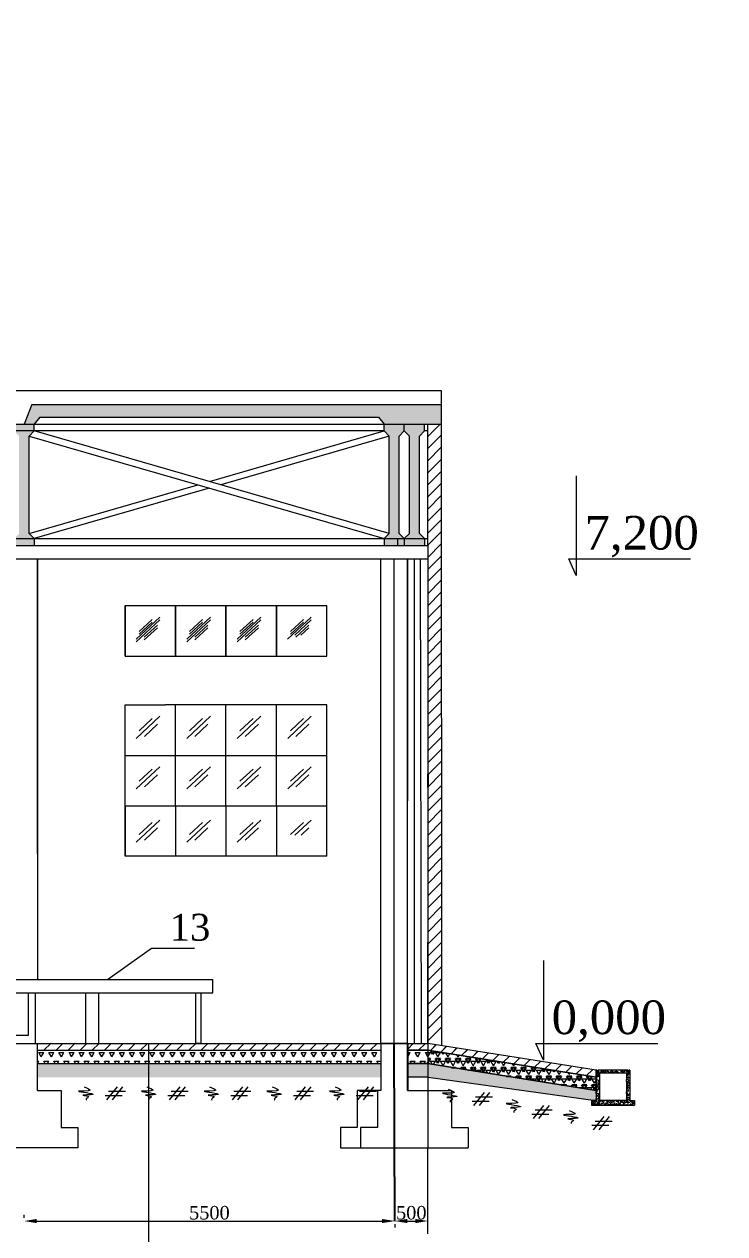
# Model space of a CAD drawing. Header units: inches. Extents: x -4475333 to 345677417, y -211198149 to 2125895.
# Drawn here: x -1906718 to -1896307, y 853212 to 871185 of the extents above; entities that cross this region are included whole.
import ezdxf

# ---------------------------------------------------------------- set-up
doc = ezdxf.new("R2010")
doc.units = ezdxf.units.IN
doc.header["$LTSCALE"] = 150
doc.header["$MEASUREMENT"] = 0
doc.linetypes.add('CENTER2', pattern=[1.125, 0.75, -0.125, 0.125, -0.125])
doc.linetypes.add('HIDDEN2', pattern=[4.7625, 3.175, -1.5875])
for name, color, linetype in [('C.Tiet0.3', 3, 'Continuous'), ('dang', 2, 'Continuous'), ('DIM', 8, 'Continuous'), ('duongtamchamgach', 50, 'Continuous'), ('khung tên', 100, 'Continuous'), ('MATCAT', 132, 'Continuous'), ('NET NHAP', 7, 'Continuous'), ('Net0.2', 4, 'Continuous'), ('netdut', 2, 'HIDDEN2'), ('Netve', 1, 'Continuous'), ('Thiet bi', 7, 'Continuous'), ('tru', 7, 'Continuous'), ('vat lieu mat cat', 4, 'Continuous')]:
    doc.layers.add(name, color=color, linetype=linetype)
for name, color, linetype, lineweight in [('cot', 2, 'Continuous', 50), ('Duong vien', 7, 'Continuous', 50), ('KHUNG BVE', 7, 'Continuous', 0), ('móng cột', 7, 'Continuous', 50), ('NET CHINH', 5, 'Continuous', 50), ('NHA XUONG', 80, 'Continuous', 50), ('PHOI_CANH', 3, 'Continuous', 50)]:
    doc.layers.add(name, color=color, linetype=linetype, lineweight=lineweight)
doc.styles.add('1', font='times.ttf')
doc.styles.get("Standard").update_dxf_attribs({"font": 'times.ttf', "height": 100})
doc.dimstyles.new('75', dxfattribs={"dimtxt": 200, "dimasz": 188, "dimexe": 94, "dimexo": 47, "dimgap": 20, "dimtad": 1, "dimtoh": 1, "dimdec": 0, "dimtxsty": '1', "dimcen": 2.5, "dimclrt": 256, "dimadec": 0, "dimazin": 0, "dimtfac": 1, "dimtdec": 0, "dimtix": 1, "dimtmove": 0, "dimatfit": 2, "dimfxl": 1, "dimlwd": 9, "dimlwe": 9, "dimarcsym": 0})
pattern_1 = [(45, (-3460435.19, 1065293.65), (-89.802561, 89.802561), [])]
pattern_2 = [(50, (-1908344.657, 851944.71), (72.8736, -6.3756), [7.61997, -83.8197]), (355, (-1908344.66, 851944.71), (-14.0971, 76.4224), [6.096, -67.05576]), (100.451, (-1908338.584, 851944.18), (58.7768, 70.04643), [6.476, -71.23575]), (46.1842, (-1908344.66, 851965.03), (108.4312, -16.8169), [11.43, -125.7296]), (96.6356, (-1908335.62, 851963.63), (94.9614, 98.9699), [9.714, -106.8536]), (351.184, (-1908344.66, 851965.03), (94.9615, 98.9697), [9.144, -100.5836]), (21, (-1908334.497, 851959.95), (60.64574, -40.90606), [7.61997, -83.8197]), (326, (-1908334.5, 851959.95), (24.7207, 73.67493), [6.096, -67.05576]), (71.4514, (-1908329.44, 851956.54), (85.3663, 32.76903), [6.476, -71.23575]), (37.5, (-1908344.657, 851944.712), (1.235437, 33.821896), [0, -66.24297, 0, -68.07176, 0, -67.30976]), (7.5, (-1908344.657, 851944.712), (26.72777, 40.07209), [0, -38.81106, 0, -64.71897, 0, -25.65391]), (327.5, (-1908367.313, 851944.712), (54.236046, -2.29149), [0, -25.39991, 0, -79.24772, 0, -105.15563]), (317.5, (-1908377.473, 851944.71), (59.25146, 10.17056), [0, -33.01988, 0, -52.62861, 0, -74.67574])]
pattern_3 = [(45, (-1908344.66, 851944.71), (-101.0275, 101.0275), []), (45, (-1908277.3, 851944.71), (-101.0275, 101.0275), [])]

# ---------------------------------------------------------------- blocks, each defined once
blk = doc.blocks.new('*D245')
at = {"layer": 'Defpoints', "color": 0, "lineweight": 0, "ltscale": 3, "transparency": 16777216}
for p in [(-1901212, 853402), (-1900720, 853402), (-1900720, 853402)]:
    blk.add_point(p, dxfattribs=at)
at = {"layer": 'NET NHAP', "color": 0, "lineweight": 9, "ltscale": 3, "transparency": 16777216}
for p, q in [((-1901024, 853402), (-1900908, 853402)), ((-1900720, 853449), (-1900720, 853496)), ((-1901212, 853355), (-1901212, 853308))]:
    blk.add_line(p, q, dxfattribs=at)
at = {"layer": 'NET NHAP', "color": 0, "lineweight": 0, "ltscale": 3, "transparency": 16777216}
for points in [[(-1901024, 853433), (-1901024, 853371), (-1901212, 853402)], [(-1900908, 853433), (-1900908, 853371), (-1900720, 853402)]]:
    blk.add_solid(points, dxfattribs=at)
at = {"layer": 'NET NHAP', "lineweight": 13, "ltscale": 3, "transparency": 16777216, "insert": (-1900966, 853524), "char_height": 200, "attachment_point": 5, "style": '1'}
blk.add_mtext('500', dxfattribs=at)
blk = doc.blocks.new('*D243')
at = {"layer": 'Defpoints', "color": 0, "lineweight": 0, "ltscale": 3, "transparency": 16777216}
for p in [(-1906720, 853400), (-1901212, 853402), (-1901212, 853400)]:
    blk.add_point(p, dxfattribs=at)
at = {"layer": 'NET NHAP', "color": 0, "lineweight": 9, "ltscale": 3, "transparency": 16777216}
for p, q in [((-1906720, 853447), (-1906720, 853496)), ((-1906532, 853402), (-1901400, 853402)), ((-1901212, 853447), (-1901212, 853496))]:
    blk.add_line(p, q, dxfattribs=at)
at = {"layer": 'NET NHAP', "color": 0, "lineweight": 0, "ltscale": 3, "transparency": 16777216}
for points in [[(-1906532, 853433), (-1906532, 853371), (-1906720, 853402)], [(-1901400, 853433), (-1901400, 853371), (-1901212, 853402)]]:
    blk.add_solid(points, dxfattribs=at)
at = {"layer": 'NET NHAP', "lineweight": 13, "ltscale": 3, "transparency": 16777216, "insert": (-1903966, 853524), "char_height": 200, "attachment_point": 5, "style": '1'}
blk.add_mtext('5500', dxfattribs=at)
blk = doc.blocks.new('utjjrtjtr')
at = {"layer": 'PHOI_CANH', "color": 252, "lineweight": 9}
for p, q in [((4094925, 1559965), (4094925, 1559215)), ((4094925, 1559215), (4094925, 1559965)), ((4094925, 1559965), (4097925, 1559965)), ((4094925, 1559965), (4094925, 1559215)), ((4094925, 1559965), (4097925, 1559965)), ((4094925, 1559965), (4097925, 1559965)), ((4095675, 1559215), (4095675, 1559965)), ((4095675, 1559965), (4095675, 1559215)), ((4096425, 1559215), (4096425, 1559965)), ((4096425, 1559965), (4096425, 1559215)), ((4097175, 1559215), (4097175, 1559965)), ((4097175, 1559965), (4097175, 1559215)), ((4097925, 1559215), (4097925, 1559965)), ((4095092, 1559468), (4095443, 1559795)), ((4095092, 1559468), (4095443, 1559795)), ((4095092, 1559426), (4095443, 1559754)), ((4095092, 1559426), (4095443, 1559754)), ((4095133, 1559580), (4095328, 1559760)), ((4095133, 1559580), (4095328, 1559760)), ((4095842, 1559468), (4096193, 1559795)), ((4095842, 1559468), (4096193, 1559795)), ((4095842, 1559426), (4096193, 1559754)), ((4095842, 1559426), (4096193, 1559754)), ((4095883, 1559580), (4096078, 1559760)), ((4095883, 1559580), (4096078, 1559760)), ((4096592, 1559468), (4096943, 1559795)), ((4096592, 1559468), (4096943, 1559795)), ((4096592, 1559426), (4096943, 1559754)), ((4096592, 1559426), (4096943, 1559754)), ((4096633, 1559580), (4096828, 1559760)), ((4096633, 1559580), (4096828, 1559760)), ((4097342, 1559468), (4097693, 1559795)), ((4097342, 1559468), (4097693, 1559795)), ((4097383, 1559580), (4097578, 1559760)), ((4097383, 1559580), (4097578, 1559760)), ((4097451, 1559527), (4097693, 1559754)), ((4097451, 1559527), (4097693, 1559754)), ((4095133, 1559539), (4095328, 1559719)), ((4095133, 1559539), (4095328, 1559719)), ((4095212, 1559496), (4095407, 1559677)), ((4095212, 1559496), (4095407, 1559677)), ((4095212, 1559455), (4095407, 1559636)), ((4095212, 1559455), (4095407, 1559636)), ((4095883, 1559539), (4096078, 1559719)), ((4095883, 1559539), (4096078, 1559719)), ((4095962, 1559496), (4096157, 1559677)), ((4095962, 1559496), (4096157, 1559677)), ((4095962, 1559455), (4096157, 1559636)), ((4095962, 1559455), (4096157, 1559636)), ((4096633, 1559539), (4096828, 1559719)), ((4096633, 1559539), (4096828, 1559719)), ((4096712, 1559496), (4096907, 1559677)), ((4096712, 1559496), (4096907, 1559677)), ((4096712, 1559455), (4096907, 1559636)), ((4096712, 1559455), (4096907, 1559636)), ((4097383, 1559539), (4097578, 1559719)), ((4097383, 1559539), (4097578, 1559719)), ((4097462, 1559496), (4097657, 1559677)), ((4097462, 1559496), (4097657, 1559677)), ((4097540, 1559527), (4097657, 1559636)), ((4097540, 1559527), (4097657, 1559636)), ((4094925, 1559215), (4097883, 1559215)), ((4094925, 1559215), (4097925, 1559215)), ((4094925, 1559215), (4097883, 1559215)), ((4097883, 1559215), (4097925, 1559215)), ((4097883, 1559215), (4097925, 1559215))]:
    blk.add_line(p, q, dxfattribs=at)

msp = doc.modelspace()

# ---------------------------------------------------------------- hatches: boundary and pattern name
at = {"layer": 'KHUNG BVE', "lineweight": 0}
h = msp.add_hatch(color=5, dxfattribs=at)
h.dxf.hatch_style = 1
h.paths.add_polyline_path([(-1901069.7, 865241.7), (-1901069.7, 865241.6), (-1900769.6, 865241.6), (-1900519.7, 865241.3), (-1900519.7, 865348.7), (-1900519.7, 865537), (-1906604.5, 865537), (-1906718, 865241.3), (-1906568, 865241.3), (-1906486.8, 865348.3), (-1901450.9, 865348.3), (-1901370, 865241.7)])
h = msp.add_hatch(color=2, dxfattribs=at)
h.dxf.hatch_style = 1
h.paths.add_polyline_path([(-1906643, 865066.2), (-1906568, 865141.3), (-1906568, 865241.3), (-1906868, 865241.3), (-1906868, 865141.3), (-1906793, 865066.2), (-1906793, 863616.3), (-1906868, 863541.2), (-1906868, 863441.2), (-1906568, 863441.2), (-1906568, 863541.2), (-1906643, 863616.3)])
h = msp.add_hatch(color=2, dxfattribs=at)
h.dxf.hatch_style = 1
h.paths.add_polyline_path([(-1901144.7, 865066.5), (-1901069.7, 865141.7), (-1901069.7, 865241.7), (-1901369.7, 865241.7), (-1901369.7, 865141.7), (-1901294.7, 865066.5), (-1901294.7, 863616.7), (-1901369.7, 863541.5), (-1901369.7, 863441.5), (-1901069.7, 863441.5), (-1901069.7, 863541.5), (-1901144.7, 863616.7)])
h = msp.add_hatch(color=2, dxfattribs=at)
h.dxf.hatch_style = 1
h.paths.add_polyline_path([(-1900844.7, 865066.4), (-1900769.7, 865141.6), (-1900769.6, 865241.6), (-1901069.7, 865241.6), (-1901069.7, 865141.6), (-1900994.7, 865066.4), (-1900994.7, 863616.6), (-1901069.7, 863541.4), (-1901069.7, 863441.4), (-1900769.6, 863441.4), (-1900769.7, 863541.4), (-1900844.7, 863616.6)])
at = {"layer": 'Net0.2', "lineweight": 9}
h = msp.add_hatch(dxfattribs=at)
h.set_pattern_fill('AR-CONC', color=256, scale=0.399999, style=0)
h.set_pattern_definition(pattern_2)
h.paths.add_polyline_path([(-1897649.7, 855191.5), (-1897719.7, 855191.5), (-1897719.7, 855641.5), (-1897735, 855641.5), (-1897735, 855586.9), (-1897769.7, 855586.9), (-1897769.7, 855191.5), (-1898169.7, 855191.5), (-1898169.7, 855586.9), (-1898204.4, 855586.9), (-1898204.4, 855641.5), (-1898219.7, 855641.5), (-1898219.7, 855191.5), (-1898289.7, 855191.5), (-1898289.7, 855121.5), (-1897649.7, 855121.5)])
h = msp.add_hatch(dxfattribs=at)
h.set_pattern_fill('ANSI32', color=256, scale=14.999947, style=0)
h.set_pattern_definition(pattern_3)
h.paths.add_polyline_path([(-1897649.7, 855191.5), (-1897719.7, 855191.5), (-1897719.7, 855641.5), (-1897735, 855641.5), (-1897735, 855586.9), (-1897769.7, 855586.9), (-1897769.7, 855191.5), (-1898169.7, 855191.5), (-1898169.7, 855586.9), (-1898204.4, 855586.9), (-1898204.4, 855641.5), (-1898219.7, 855641.5), (-1898219.7, 855191.5), (-1898289.7, 855191.5), (-1898289.7, 855121.5), (-1897649.7, 855121.5)])
h = msp.add_hatch(dxfattribs=at)
h.set_pattern_fill('AR-CONC', color=256, scale=0.399999, style=0)
h.set_pattern_definition(pattern_2)
h.paths.add_polyline_path([(-1897750, 855641.5), (-1898189.4, 855641.5), (-1898189.4, 855602.6), (-1897750, 855602.6)])
h = msp.add_hatch(dxfattribs=at)
h.set_pattern_fill('ANSI32', color=256, scale=14.999947, style=0)
h.set_pattern_definition(pattern_3)
h.paths.add_polyline_path([(-1897750, 855641.5), (-1898189.4, 855641.5), (-1898189.4, 855602.6), (-1897750, 855602.6)])
at = {"layer": 'netdut', "linetype": 'ByBlock', "lineweight": 9, "ltscale": 10}
h = msp.add_hatch(dxfattribs=at)
h.set_pattern_fill('TRIANG', color=0, scale=400, style=0)
h.set_pattern_definition([(60, (-2587764.19, 802579.33), (-75, 129.90381), [75, -75]), (120, (-2587764.19, 802579.33), (-150, 8e-08), [75, -75]), (0, (-2587801.69, 802644.28), (75, 129.90381), [75, -75])])
h.paths.add_polyline_path([(-1906519.8, 855941.7), (-1906519.8, 855741.7), (-1901414.3, 855741.7), (-1901414.3, 855941.7)])
h = msp.add_hatch(dxfattribs=at)
h.set_pattern_fill('TRIANG', color=0, scale=400, style=0)
h.set_pattern_definition([(60, (-2653269.53, 802579.29), (-75, 129.90381), [75, -75]), (120, (-2653269.53, 802579.29), (-150, 8e-08), [75, -75]), (0, (-2653307.03, 802644.24), (75, 129.90381), [75, -75])])
h.paths.add_polyline_path([(-1901019.7, 855741.5), (-1901018, 855941.7), (-1900719.7, 855941.5), (-1898219.7, 855541), (-1898219.7, 855341.5), (-1900719.7, 855741.5)])
at = {"layer": 'netdut', "linetype": 'Continuous', "lineweight": -2, "ltscale": 10}
h = msp.add_hatch(dxfattribs=at)
h.set_pattern_fill('TRIANG', color=0, scale=400, style=0)
h.set_pattern_definition([(60, (-5909769.52, -632687.89), (-75, 129.9038105), [75, -75]), (120, (-5909769.52, -632687.89), (-150, 8e-08), [75, -75]), (0, (-5909807.02, -632622.93), (75, 129.9038104), [75, -75])])
h.paths.add_polyline_path([(-1900717.9, 855941.4), (-1900719.6, 855741.7), (-1900719.6, 855741.7), (-1898219.8, 855341.7), (-1898219.8, 855541.2)])
at = {"layer": 'netdut', "linetype": 'ByBlock', "lineweight": 9, "ltscale": 10}
h = msp.add_hatch(dxfattribs=at)
h.set_pattern_fill('DOTS', color=4, scale=400, style=0)
h.set_pattern_definition([(0, (-5909769.525, -640006.882), (12.5, 25), [0, -25])])
h.paths.add_polyline_path([(-1901419.7, 855535.4), (-1901419.7, 855541.8), (-1901419.7, 855742.3), (-1906519.8, 855742.2), (-1906519.8, 855536.3)])
h = msp.add_hatch(dxfattribs=at)
h.set_pattern_fill('DOTS', color=4, scale=400, style=0)
h.set_pattern_definition([(0, (-2653269.526, 802579.29), (12.5, 25), [0, -25])])
edge = h.paths.add_edge_path()
edge.add_line((-1900719.7, 855741.5), (-1898219.7, 855341.5))
edge.add_line((-1898219.7, 855341.5), (-1898219.7, 855191.5))
edge.add_line((-1900717.1, 855541.5), (-1898227.9, 855191.6))
edge.add_line((-1900718.3, 855541.7), (-1901019.7, 855541.7))
edge.add_line((-1901019.7, 855541.7), (-1901019.7, 855741.5))
edge.add_line((-1901019.7, 855741.5), (-1900719.7, 855741.5))
h = msp.add_hatch(dxfattribs=at)
h.set_pattern_fill('DOTS', color=4, scale=400, style=0)
h.set_pattern_definition([(0, (-2653269.604, 802579.456), (12.5, 25), [0, -25])])
edge = h.paths.add_edge_path()
edge.add_line((-1900717.2, 855541.7), (-1898227.9, 855191.8))
edge.add_line((-1900718.3, 855541.9), (-1900719.6, 855541.7))
edge.add_line((-1900719.6, 855541.7), (-1900719.6, 855641.6))
edge.add_line((-1900719.6, 855641.6), (-1900719.8, 855741.7))
edge.add_line((-1900719.8, 855741.7), (-1898219.8, 855341.7))
edge.add_line((-1898219.8, 855341.7), (-1898219.8, 855191.7))
at = {"layer": 'tru', "linetype": 'ByBlock', "lineweight": 9, "ltscale": 10}
h = msp.add_hatch(dxfattribs=at)
h.set_pattern_fill('ANSI31', color=5, scale=40, style=0)
h.set_pattern_definition(pattern_1)
h.paths.add_polyline_path([(-1900519.7, 865300), (-1900519.7, 865241.5), (-1900719.7, 865241.5), (-1900719.7, 856067.9), (-1900519.7, 856099.9), (-1900519.7, 865300)])
h = msp.add_hatch(dxfattribs=at)
h.set_pattern_fill('ANSI31', color=5, scale=40, style=0)
h.set_pattern_definition([(45, (-3460435.27, 1065293.94), (-89.802561, 89.802561), [])])
h.paths.add_polyline_path([(-1901419.7, 855941.7), (-1901419.7, 855942), (-1901419.7, 856041.7), (-1901697.7, 856041.7), (-1901697.7, 856041.8), (-1906116.8, 856041.8), (-1906116.8, 856041.7), (-1906519.8, 856041.7), (-1906519.8, 855941.7)])
h = msp.add_hatch(dxfattribs=at)
h.set_pattern_fill('ANSI31', color=5, scale=40, style=0)
h.set_pattern_definition(pattern_1)
h.paths.add_polyline_path([(-1898219.7, 855541.5), (-1898219.7, 855641.5), (-1900720.5, 856041.7), (-1900919.7, 856041.7), (-1900919.7, 856041.5), (-1901019.7, 856041.5), (-1901019.7, 855941.7), (-1900719.7, 855941.5)])
h = msp.add_hatch(dxfattribs=at)
h.set_pattern_fill('ANSI31', color=5, scale=40, style=0)
h.set_pattern_definition([(45, (-3460435.27, 1065294.35), (-89.802561, 89.802561), [])])
h.paths.add_polyline_path([(-1898219.8, 855542.2), (-1898219.8, 855642.2), (-1900720.6, 856042.4), (-1900819.8, 856042.2), (-1900619.8, 856041.5), (-1900719.6, 856041.7), (-1900719.6, 855941.8), (-1900719.8, 855942.2)])

# ---------------------------------------------------------------- linework, layer by layer
at = {"linetype": 'ByBlock', "ltscale": 10}
msp.add_line((-1900719.7, 860041.8), (-1900719.7, 859841.4), dxfattribs=at)
at = {"linetype": 'ByBlock', "lineweight": 18}
for p, q in [((-1900719.1, 855941.5), (-1900919.7, 855941.5)), ((-1900919.7, 855741.5), (-1900719.7, 855741.5)), ((-1900719.7, 855741.5), (-1900919.7, 855741.5))]:
    msp.add_line(p, q, dxfattribs=at)
at = {"layer": 'C.Tiet0.3', "lineweight": 18}
for p, q in [((-1898204.4, 855641.5), (-1898219.7, 855641.5)), ((-1898219.7, 855641.5), (-1898219.7, 855191.5)), ((-1898204.4, 855641.5), (-1898204.4, 855586.9)), ((-1898169.7, 855586.9), (-1898204.4, 855586.9)), ((-1898189.4, 855641.5), (-1898189.4, 855602.6)), ((-1897750, 855641.5), (-1898189.4, 855641.5)), ((-1898189.4, 855602.6), (-1897750, 855602.6)), ((-1898169.7, 855586.9), (-1898169.7, 855191.5)), ((-1897735, 855586.9), (-1897769.7, 855586.9)), ((-1897769.7, 855586.9), (-1897769.7, 855191.5)), ((-1897750, 855641.5), (-1897750, 855602.6)), ((-1897735, 855641.5), (-1897735, 855586.9)), ((-1897719.7, 855641.5), (-1897735, 855641.5)), ((-1897719.7, 855641.5), (-1897719.7, 855191.5)), ((-1898289.7, 855191.5), (-1898289.7, 855121.5)), ((-1898219.7, 855191.5), (-1898289.7, 855191.5)), ((-1898219.7, 855191.5), (-1898289.7, 855191.5)), ((-1897769.7, 855191.5), (-1898169.7, 855191.5)), ((-1897719.7, 855191.5), (-1897649.7, 855191.5)), ((-1897649.7, 855191.5), (-1897649.7, 855121.5)), ((-1897719.7, 855121.5), (-1898289.7, 855121.5)), ((-1898289.7, 855121.5), (-1897649.7, 855121.5))]:
    msp.add_line(p, q, dxfattribs=at)
at = {"layer": 'cot', "lineweight": 18}
for p, q in [((-1906643, 865066.2), (-1901369.7, 863541.5)), ((-1901294.7, 863616.7), (-1906568, 865141.3)), ((-1903963.4, 864389.8), (-1901369, 865141.3)), ((-1901295.1, 865066.4), (-1903794.3, 864340.8)), ((-1906643, 863616.3), (-1904135.9, 864341.1)), ((-1903969.1, 864292.8), (-1906568, 863541.3)), ((-1900719.7, 855741.5), (-1901019.7, 855741.5))]:
    msp.add_line(p, q, dxfattribs=at)
at = {"layer": 'dang', "lineweight": 18}
for p, q in [((-1906868, 865241.3), (-1906568, 865241.3)), ((-1906568, 865141.3), (-1906568, 865241.3)), ((-1901369.7, 865141.7), (-1901369.7, 865241.7)), ((-1901369.7, 865241.7), (-1901069.7, 865241.7)), ((-1901069.7, 865141.7), (-1901069.7, 865241.7)), ((-1901069.7, 865141.6), (-1901069.7, 865241.6)), ((-1901069.7, 865241.6), (-1900769.6, 865241.6)), ((-1900769.7, 865141.6), (-1900769.6, 865241.6)), ((-1906643, 865066.2), (-1906568, 865141.3)), ((-1906643, 863616.3), (-1906643, 865066.2)), ((-1906643, 863616.3), (-1906643, 865066.2)), ((-1901294.7, 865066.5), (-1901369.7, 865141.7)), ((-1901294.7, 863616.7), (-1901294.7, 865066.5)), ((-1901294.7, 863616.7), (-1901294.7, 865066.5)), ((-1901144.7, 865066.5), (-1901069.7, 865141.7)), ((-1901144.7, 863616.7), (-1901144.7, 865066.5)), ((-1901144.7, 863616.7), (-1901144.7, 865066.5)), ((-1900994.7, 865066.4), (-1901069.7, 865141.6)), ((-1900994.7, 863616.6), (-1900994.7, 865066.4)), ((-1900994.7, 863616.6), (-1900994.7, 865066.4)), ((-1900844.7, 865066.4), (-1900769.7, 865141.6)), ((-1900844.7, 863616.6), (-1900844.7, 865066.4)), ((-1900844.7, 863616.6), (-1900844.7, 865066.4)), ((-1906868, 863441.2), (-1906568, 863441.2)), ((-1906643, 863616.3), (-1906568, 863541.2)), ((-1906568, 863541.2), (-1906568, 863441.2)), ((-1901294.7, 863616.7), (-1901369.7, 863541.5)), ((-1901369.7, 863541.5), (-1901369.7, 863441.5)), ((-1901369.7, 863441.5), (-1901069.7, 863441.5)), ((-1901144.7, 863616.7), (-1901069.7, 863541.5)), ((-1900994.7, 863616.6), (-1901069.7, 863541.4)), ((-1901069.7, 863541.5), (-1901069.7, 863441.5)), ((-1901069.7, 863541.4), (-1901069.7, 863441.4)), ((-1901069.7, 863441.4), (-1900769.6, 863441.4)), ((-1900844.7, 863616.6), (-1900769.7, 863541.4)), ((-1900769.7, 863541.4), (-1900769.6, 863441.4))]:
    msp.add_line(p, q, dxfattribs=at)
at = {"layer": 'Defpoints', "lineweight": 18}
for p, q in [((-1900519.7, 865348.7), (-1900519.7, 865241.5)), ((-1901169.7, 863541.5), (-1901169.7, 863441.5)), ((-1900719.7, 856041.5), (-1900719.7, 857541.5)), ((-1901019.7, 856041.5), (-1900919.7, 856041.5))]:
    msp.add_line(p, q, dxfattribs=at)
at = {"layer": 'DIM', "color": 3, "lineweight": 18, "ltscale": 3}
for p, q in [((-1900719.6, 856041.7), (-1900719.8, 854491.8)), ((-1900719.5, 856041.5), (-1900719.7, 854491.6))]:
    msp.add_line(p, q, dxfattribs=at)
at = {"layer": 'Duong vien', "color": 7, "linetype": 'Continuous', "lineweight": 18, "ltscale": 10}
for p, q in [((-1905480.7, 856991.7), (-1904827.8, 857455.6)), ((-1904827.8, 857455.6), (-1904187.6, 857455.6))]:
    msp.add_line(p, q, dxfattribs=at)
at = {"layer": 'duongtamchamgach', "linetype": 'CENTER2', "lineweight": 15, "ltscale": 200}
for p, q in [((-1901219.8, 856041.7), (-1901219.7, 863241.5)), ((-1900812.3, 856041.9), (-1900827.4, 863241.6))]:
    msp.add_line(p, q, dxfattribs=at)
at = {"layer": 'duongtamchamgach', "linetype": 'Continuous', "lineweight": -2, "ltscale": 10}
msp.add_line((-1901212.2, 853402.1), (-1901219.8, 856041.7), dxfattribs=at)
at = {"layer": 'KHUNG BVE', "color": 3, "lineweight": 18, "ltscale": 3}
for p, q in [((-1920027.2, 865741.6), (-1900819.7, 865741.7)), ((-1920027.2, 865241.4), (-1900519.7, 865241.3)), ((-1901369, 865141.3), (-1920027.2, 865141.5)), ((-1904865.2, 850453.9), (-1904865.2, 856041.5))]:
    msp.add_line(p, q, dxfattribs=at)
at = {"layer": 'KHUNG BVE', "color": 3, "linetype": 'Continuous', "lineweight": 18, "ltscale": 10}
for p, q in [((-1900819.7, 865741.7), (-1900519.7, 865741.7)), ((-1900519.7, 865741.7), (-1900519.4, 856009.5)), ((-1901227.3, 865241.3), (-1901178, 865241.3)), ((-1900719.7, 865141.5), (-1900719.7, 865241.5)), ((-1900719.7, 863441.5), (-1900719.7, 865141.5)), ((-1900519.7, 865141.5), (-1900519.7, 863441.5)), ((-1901368, 863441.5), (-1900719.7, 863441.5)), ((-1901227.3, 863541.3), (-1901177.3, 863541.3)), ((-1901072.6, 863541.5), (-1900719.7, 863541.5)), ((-1900719.7, 863441.5), (-1900719.7, 856041.5)), ((-1900519.7, 863441.5), (-1900519.7, 863441.5)), ((-1906719.7, 856041.5), (-1906519.7, 856041.4)), ((-1906519.8, 855941.7), (-1901419.7, 855941.7)), ((-1901019.7, 855941.7), (-1901018, 855941.7))]:
    msp.add_line(p, q, dxfattribs=at)
at = {"layer": 'KHUNG BVE', "linetype": 'Continuous', "lineweight": 18, "ltscale": 10}
for p, q in [((-1898513.8, 864472.6), (-1898513.8, 862994)), ((-1898513.8, 864472.6), (-1898513.8, 862994)), ((-1920027.2, 863541.5), (-1901072.6, 863541.5)), ((-1920027.2, 863441.5), (-1901368, 863441.5)), ((-1906518.1, 863441.5), (-1906518.1, 863441.6)), ((-1906518.1, 863441.6), (-1906518.1, 863441.5)), ((-1900719.7, 863441.5), (-1900719.7, 863541.5)), ((-1920027.2, 863241.6), (-1900719.7, 863241.7)), ((-1906518.1, 863241.7), (-1906519.5, 856991.7)), ((-1906518.6, 858863.6), (-1906518.1, 863241.7)), ((-1901419.7, 856041.7), (-1901419.7, 863241.5)), ((-1901019.8, 856041.8), (-1901019.8, 863241.8)), ((-1901019.8, 856041.5), (-1901019.7, 863241.5)), ((-1900920.1, 856041.8), (-1900920.1, 863241.8)), ((-1898513.8, 862994), (-1898626.8, 863241.5)), ((-1898513.8, 862994), (-1898626.8, 863241.5)), ((-1898626.8, 863241.5), (-1896815.4, 863241.5)), ((-1899001.7, 857272.7), (-1899001.7, 855794.1)), ((-1972719.7, 856041.5), (-1901412.1, 856041.5)), ((-1906519.7, 856041.5), (-1906519.7, 856041.4)), ((-1901019.7, 856041.7), (-1901419.7, 856041.7)), ((-1901419.7, 856041.7), (-1900719.5, 856041.7)), ((-1901419.7, 856041.5), (-1901419.7, 855541.5)), ((-1901019.7, 856041.5), (-1901019.7, 855541.5)), ((-1901018, 855941.7), (-1900719.7, 855941.5)), ((-1898219.8, 855641.7), (-1900719.8, 856041.7)), ((-1900719.8, 855941.7), (-1898219.8, 855541.2)), ((-1898219.7, 855641.5), (-1900719.7, 856041.5)), ((-1900719.7, 855941.5), (-1898219.7, 855541)), ((-1899001.7, 855794.1), (-1899114.6, 856041.7)), ((-1899114.6, 856041.7), (-1897303.2, 856041.7)), ((-1901419.7, 855541.8), (-1901419.7, 855341.8)), ((-1901419.7, 855541.7), (-1901419.7, 855341.7)), ((-1901419.7, 855541.7), (-1901419.7, 855341.7)), ((-1901419.7, 855541.5), (-1901419.7, 855341.5)), ((-1901019.8, 855541.7), (-1901019.8, 855341.7)), ((-1900718.3, 855541.7), (-1901019.7, 855541.7)), ((-1901019.7, 855541.5), (-1901019.7, 855341.5)), ((-1900719.6, 855541.7), (-1900719.6, 855341.7)), ((-1900717.2, 855541.7), (-1898227.9, 855191.8)), ((-1900717.1, 855541.5), (-1898227.9, 855191.6)), ((-1906519.7, 855341.4), (-1906169.7, 855341.4)), ((-1906169.7, 855341.4), (-1906169.7, 854791.4)), ((-1901419.7, 855342), (-1901769.7, 855342)), ((-1901769.7, 855342), (-1901769.7, 854792)), ((-1901419.7, 855341.8), (-1901769.7, 855341.8)), ((-1901769.7, 855341.8), (-1901769.7, 854791.8)), ((-1901419.7, 855341.8), (-1901769.7, 855341.8)), ((-1901769.7, 855341.8), (-1901769.7, 854791.8)), ((-1901419.7, 855341.7), (-1901769.7, 855341.7)), ((-1901769.7, 855341.7), (-1901769.7, 854791.7)), ((-1901469.5, 855342), (-1901469.5, 854792)), ((-1901469.5, 855341.8), (-1901469.5, 854791.8)), ((-1901019.8, 855341.8), (-1900669.8, 855341.8)), ((-1901019.8, 855341.7), (-1900669.8, 855341.7)), ((-1901019.7, 855341.7), (-1900669.7, 855341.7)), ((-1901019.7, 855341.5), (-1900669.7, 855341.5)), ((-1900719.6, 855341.7), (-1900369.6, 855341.7)), ((-1900369.6, 855341.8), (-1900369.6, 854791.8)), ((-1900369.6, 855341.7), (-1900369.6, 854791.7)), ((-1906169.7, 854791.4), (-1905919.7, 854791.4)), ((-1905919.7, 854791.4), (-1905919.7, 854491.4)), ((-1901769.7, 854792), (-1902019.7, 854792)), ((-1902019.7, 854792), (-1902019.7, 854492)), ((-1901769.7, 854791.8), (-1902019.7, 854791.8)), ((-1902019.7, 854791.8), (-1902019.7, 854491.8)), ((-1901769.7, 854791.8), (-1902019.7, 854791.8)), ((-1902019.7, 854791.8), (-1902019.7, 854491.8)), ((-1901769.7, 854791.7), (-1902019.7, 854791.7)), ((-1902019.7, 854791.7), (-1902019.7, 854491.7)), ((-1901469.5, 854792), (-1901719.5, 854792)), ((-1901719.5, 854792), (-1901719.5, 854492)), ((-1901469.5, 854791.8), (-1901719.5, 854791.8)), ((-1901719.5, 854791.8), (-1901719.5, 854491.8)), ((-1900369.6, 854791.8), (-1900119.6, 854791.8)), ((-1900369.6, 854791.7), (-1900119.6, 854791.7)), ((-1900119.6, 854791.8), (-1900119.6, 854491.8)), ((-1900119.6, 854791.7), (-1900119.6, 854491.7)), ((-1905919.7, 854491.4), (-1907519.7, 854491.4)), ((-1902019.7, 854492), (-1900419.8, 854491.7)), ((-1902019.7, 854491.8), (-1900419.7, 854491.5)), ((-1901719.5, 854492), (-1900119.6, 854491.7))]:
    msp.add_line(p, q, dxfattribs=at)
at = {"layer": 'KHUNG BVE', "color": 7, "linetype": 'Continuous', "lineweight": 18, "ltscale": 10}
for p, q in [((-1906551, 856041.5), (-1906551, 856791.5)), ((-1905610, 856041.5), (-1905610, 856791.7))]:
    msp.add_line(p, q, dxfattribs=at)
at = {"layer": 'KHUNG BVE', "lineweight": 0}
msp.add_line((-1905808.7, 856791.7), (-1905808.7, 856041.5), dxfattribs=at)
at = {"layer": 'KHUNG BVE', "color": 0, "linetype": 'Continuous', "lineweight": 18, "ltscale": 10}
for p, q in [((-1906519.7, 855341.4), (-1906519.7, 856041.4)), ((-1901019.8, 855341.8), (-1901019.8, 856041.8)), ((-1901019.7, 855341.7), (-1901019.7, 856041.7))]:
    msp.add_line(p, q, dxfattribs=at)
at = {"layer": 'KHUNG BVE', "color": 2, "linetype": 'Continuous', "lineweight": 18, "ltscale": 10}
msp.add_line((-1906519.8, 855742.2), (-1901419.7, 855742.3), dxfattribs=at)
at = {"layer": 'KHUNG BVE', "lineweight": 0}
msp.add_circle((-1916098.2, 889715.1), 188435.9, dxfattribs=at)
at = {"layer": 'MATCAT', "color": 3, "lineweight": 13, "ltscale": 3}
for p, q in [((-1901219.7, 856041.5), (-1901219.7, 856041.4)), ((-1900719.8, 853402.1), (-1900719.8, 854491.8)), ((-1900719.7, 853402), (-1900719.7, 854491.6))]:
    msp.add_line(p, q, dxfattribs=at)
at = {"layer": 'móng cột', "lineweight": 18}
for p, q in [((-1901419.7, 856041.7), (-1901419.7, 855541.7)), ((-1898219.8, 855541.7), (-1900719.8, 855941.7)), ((-1898219.7, 855541.5), (-1900719.7, 855941.5)), ((-1898219.8, 855341.7), (-1900719.8, 855741.7)), ((-1898219.7, 855341.5), (-1900719.7, 855741.5)), ((-1898219.7, 855641.5), (-1898219.7, 855341.5))]:
    msp.add_line(p, q, dxfattribs=at)
at = {"layer": 'NET CHINH', "color": 0, "lineweight": 18, "ltscale": 3}
for p, q in [((-1901019.7, 856041.5), (-1901419.7, 856041.5)), ((-1901212.1, 856041.7), (-1901412.1, 856041.5)), ((-1901019.7, 855741.5), (-1901018, 855941.7))]:
    msp.add_line(p, q, dxfattribs=at)
at = {"layer": 'Net0.2', "lineweight": 18}
for p, q in [((-1897735, 855641.5), (-1897719.7, 855641.5)), ((-1905338.8, 855394.7), (-1905493.8, 855201.4)), ((-1905257.9, 855394.7), (-1905412.9, 855201.4)), ((-1904406.3, 855394.7), (-1904561.4, 855201.4)), ((-1904325.4, 855394.7), (-1904480.5, 855201.4)), ((-1903473.9, 855394.7), (-1903628.9, 855201.4)), ((-1903393, 855394.7), (-1903548, 855201.4)), ((-1902541.5, 855394.7), (-1902696.5, 855201.4)), ((-1902460.6, 855394.7), (-1902615.6, 855201.4)), ((-1901609.1, 855394.7), (-1901764.1, 855201.4)), ((-1901528.2, 855394.7), (-1901683.2, 855201.4)), ((-1905514.4, 855266.1), (-1905262.5, 855266.1)), ((-1905466, 855330.1), (-1905214.1, 855330.1)), ((-1904582, 855266.1), (-1904330.1, 855266.1)), ((-1904533.6, 855330.1), (-1904281.7, 855330.1)), ((-1903649.6, 855266.1), (-1903397.7, 855266.1)), ((-1903601.2, 855330.1), (-1903349.2, 855330.1)), ((-1902717.2, 855266.1), (-1902465.3, 855266.1)), ((-1902668.7, 855330.1), (-1902416.8, 855330.1)), ((-1901784.8, 855266.1), (-1901532.9, 855266.1)), ((-1901736.3, 855330.1), (-1901484.4, 855330.1)), ((-1900059.7, 855182.6), (-1899807.8, 855182.6)), ((-1899884, 855311.2), (-1900039, 855117.9)), ((-1900011.2, 855246.6), (-1899759.3, 855246.6)), ((-1899803.1, 855311.2), (-1899958.1, 855117.9)), ((-1899175.2, 854991.1), (-1898923.3, 854991.1)), ((-1898999.5, 855119.7), (-1899154.5, 854926.4)), ((-1899126.7, 855055.1), (-1898874.8, 855055.1)), ((-1898918.6, 855119.7), (-1899073.6, 854926.4)), ((-1898282.7, 854824.1), (-1898030.8, 854824.1)), ((-1898107, 854952.7), (-1898262, 854759.4)), ((-1898234.2, 854888.1), (-1897982.3, 854888.1)), ((-1898026.1, 854952.7), (-1898181.1, 854759.4))]:
    msp.add_line(p, q, dxfattribs=at)
for points in [[(-1905828.3, 855394.7), (-1905735.6, 855344.5), (-1905909.2, 855332.1), (-1905698.4, 855282.6), (-1905847.2, 855270.2), (-1905760.4, 855245.4), (-1905797.6, 855208.3), (-1905791.4, 855202.1)], [(-1904895.9, 855394.7), (-1904803.2, 855344.5), (-1904976.8, 855332.1), (-1904766, 855282.6), (-1904914.8, 855270.2), (-1904828, 855245.4), (-1904865.2, 855208.3), (-1904859, 855202.1)], [(-1903963.5, 855394.7), (-1903870.8, 855344.5), (-1904044.3, 855332.1), (-1903833.6, 855282.6), (-1903982.4, 855270.2), (-1903895.6, 855245.4), (-1903932.8, 855208.3), (-1903926.6, 855202.1)], [(-1903031.1, 855394.7), (-1902938.4, 855344.5), (-1903111.9, 855332.1), (-1902901.2, 855282.6), (-1903049.9, 855270.2), (-1902963.2, 855245.4), (-1903000.4, 855208.3), (-1902994.2, 855202.1)], [(-1902098.7, 855394.7), (-1902006, 855344.5), (-1902179.5, 855332.1), (-1901968.8, 855282.6), (-1902117.5, 855270.2), (-1902030.8, 855245.4), (-1902067.9, 855208.3), (-1902061.7, 855202.1)], [(-1900419.4, 855362.3), (-1900326.7, 855312.1), (-1900500.2, 855299.7), (-1900289.5, 855250.2), (-1900438.3, 855237.8), (-1900351.5, 855213), (-1900388.7, 855175.9), (-1900382.5, 855169.7)], [(-1899473.8, 855210), (-1899381.1, 855159.8), (-1899554.6, 855147.4), (-1899343.9, 855097.9), (-1899492.7, 855085.5), (-1899405.9, 855060.7), (-1899443.1, 855023.6), (-1899436.9, 855017.4)], [(-1898622, 855043.3), (-1898529.3, 854993.2), (-1898702.9, 854980.8), (-1898492.1, 854931.2), (-1898640.9, 854918.8), (-1898554.1, 854894.1), (-1898591.3, 854856.9), (-1898585.1, 854850.7)]]:
    msp.add_spline(points, degree=3, dxfattribs=at)
at = {"layer": 'netdut', "color": 0, "linetype": 'ByBlock', "lineweight": 18, "ltscale": 10}
for p, q in [((-1906519.8, 855941.7), (-1901419.7, 855941.7)), ((-1901419.7, 855941.7), (-1901419.7, 855742.3)), ((-1900719.7, 855741.5), (-1901019.7, 855741.5)), ((-1898219.8, 855341.7), (-1900719.8, 855741.7)), ((-1898219.7, 855341.5), (-1900719.7, 855741.5)), ((-1898219.7, 855541), (-1898219.7, 855341.5))]:
    msp.add_line(p, q, dxfattribs=at)
at = {"layer": 'netdut', "color": 4, "linetype": 'ByBlock', "lineweight": 18, "ltscale": 10}
for p, q in [((-1906519.8, 855742.2), (-1901419.7, 855742.3)), ((-1901419.7, 855742.3), (-1901419.7, 855541.7)), ((-1901019.7, 855541.7), (-1901019.7, 855741.5)), ((-1901019.7, 855741.5), (-1900719.7, 855741.5)), ((-1900719.8, 855741.7), (-1898219.8, 855341.7)), ((-1900719.7, 855741.5), (-1898219.7, 855341.5)), ((-1898219.7, 855341.5), (-1898219.7, 855191.5))]:
    msp.add_line(p, q, dxfattribs=at)
at = {"layer": 'Netve', "color": 7, "linetype": 'Continuous', "lineweight": 18, "ltscale": 10}
for p, q in [((-1906971.1, 856991.7), (-1903912.8, 856991.7)), ((-1903912.8, 856791.7), (-1903912.8, 856991.7)), ((-1907311.4, 856791.7), (-1903912.8, 856791.7)), ((-1906653.4, 856162.7), (-1906653.4, 856791.7)), ((-1907595.8, 856162.7), (-1906653.4, 856162.7))]:
    msp.add_line(p, q, dxfattribs=at)
msp.add_lwpolyline([(-1904165.1, 856791.7), (-1904092.1, 856791.7), (-1904092.1, 856041.7), (-1904165.1, 856041.7)], close=True, dxfattribs=at)
at = {"layer": 'NHA XUONG', "lineweight": 18}
for p, q in [((-1900519.7, 865348.7), (-1900519.7, 865346.2)), ((-1900519.7, 865348.7), (-1900519.7, 863871.5)), ((-1900519.7, 865348.7), (-1900519.7, 865241.5)), ((-1900519.7, 865241.5), (-1900519.7, 865241.5)), ((-1900519.7, 865241.5), (-1900519.7, 865141.5)), ((-1900719.7, 865141.5), (-1900769.7, 865141.5)), ((-1900519.7, 865141.5), (-1900519.7, 865141.5)), ((-1900519.7, 865141.5), (-1900519.7, 863541.5)), ((-1900519.7, 863871.5), (-1900519.7, 863771.5)), ((-1900519.7, 863771.5), (-1900519.7, 863571.5)), ((-1900519.7, 863541.5), (-1900519.7, 863441.5)), ((-1900719.7, 863241.5), (-1900719.5, 856041.5)), ((-1901019.7, 855941.5), (-1900719.7, 855941.5)), ((-1900719.5, 855941.5), (-1901019.7, 855941.5)), ((-1900719.5, 855941.5), (-1900719.7, 855941.5))]:
    msp.add_line(p, q, dxfattribs=at)
at = {"layer": 'PHOI_CANH', "color": 252, "lineweight": 18}
for p, q in [((-1905219.7, 859571.3), (-1905219.7, 861071.3)), ((-1905219.7, 861071.3), (-1904619.7, 861071.3)), ((-1902219.7, 861071.3), (-1904619.7, 861071.3)), ((-1904469.7, 860821.3), (-1904469.7, 861071.3)), ((-1903719.7, 860821.3), (-1903719.7, 861071.3)), ((-1902969.7, 859571.3), (-1902969.7, 861071.3)), ((-1902219.7, 858821.3), (-1902219.7, 861071.3)), ((-1905052.5, 860574), (-1904701.6, 860901.2)), ((-1905011.7, 860686.2), (-1904816.7, 860866.7)), ((-1904932.5, 860602.7), (-1904737.5, 860783.2)), ((-1904469.7, 859571.3), (-1904469.7, 860821.3)), ((-1904302.5, 860574), (-1903951.6, 860901.2)), ((-1904261.7, 860686.2), (-1904066.7, 860866.7)), ((-1904182.5, 860602.7), (-1903987.5, 860783.2)), ((-1903719.7, 859571.3), (-1903719.7, 860821.3)), ((-1903552.5, 860574), (-1903201.6, 860901.2)), ((-1903511.7, 860686.2), (-1903316.7, 860866.7)), ((-1903432.5, 860602.7), (-1903237.5, 860783.2)), ((-1902802.5, 860574), (-1902451.6, 860901.2)), ((-1902761.7, 860686.2), (-1902566.7, 860866.7)), ((-1902682.5, 860602.7), (-1902487.5, 860783.2)), ((-1905219.7, 860321.3), (-1902219.7, 860321.3)), ((-1905219.7, 858821.3), (-1905219.7, 860204.7)), ((-1905052.5, 859824), (-1904701.6, 860151.2)), ((-1905052.5, 859824), (-1904701.6, 860151.2)), ((-1905011.7, 859936.2), (-1904816.7, 860116.7)), ((-1905011.7, 859936.2), (-1904816.7, 860116.7)), ((-1904932.5, 859852.7), (-1904737.5, 860033.2)), ((-1904932.5, 859852.7), (-1904737.5, 860033.2)), ((-1904302.5, 859824), (-1903951.6, 860151.2)), ((-1904302.5, 859824), (-1903951.6, 860151.2)), ((-1904261.7, 859936.2), (-1904066.7, 860116.7)), ((-1904261.7, 859936.2), (-1904066.7, 860116.7)), ((-1904182.5, 859852.7), (-1903987.5, 860033.2)), ((-1904182.5, 859852.7), (-1903987.5, 860033.2)), ((-1903552.5, 859824), (-1903201.6, 860151.2)), ((-1903552.5, 859824), (-1903201.6, 860151.2)), ((-1903511.7, 859936.2), (-1903316.7, 860116.7)), ((-1903511.7, 859936.2), (-1903316.7, 860116.7)), ((-1903432.5, 859852.7), (-1903237.5, 860033.2)), ((-1903432.5, 859852.7), (-1903237.5, 860033.2)), ((-1902802.5, 859824), (-1902451.6, 860151.2)), ((-1902802.5, 859824), (-1902451.6, 860151.2)), ((-1902761.7, 859936.2), (-1902566.7, 860116.7)), ((-1902761.7, 859936.2), (-1902566.7, 860116.7)), ((-1902682.5, 859852.7), (-1902487.5, 860033.2)), ((-1902682.5, 859852.7), (-1902487.5, 860033.2)), ((-1905219.7, 859571.3), (-1905219.7, 858821.3)), ((-1905219.7, 859571.3), (-1902219.7, 859571.3)), ((-1905219.7, 859571.3), (-1902219.7, 859571.3)), ((-1904469.7, 859571.3), (-1904469.7, 858821.3)), ((-1903719.7, 859571.3), (-1903719.7, 858821.3)), ((-1902969.7, 859571.3), (-1902969.7, 858821.3)), ((-1905052.5, 859032.7), (-1904701.6, 859359.9)), ((-1905052.5, 859032.7), (-1904701.6, 859359.9)), ((-1905011.7, 859145), (-1904816.7, 859325.5)), ((-1905011.7, 859145), (-1904816.7, 859325.5)), ((-1904302.5, 859032.7), (-1903951.6, 859359.9)), ((-1904302.5, 859032.7), (-1903951.6, 859359.9)), ((-1904261.7, 859145), (-1904066.7, 859325.5)), ((-1904261.7, 859145), (-1904066.7, 859325.5)), ((-1903552.5, 859032.7), (-1903201.6, 859359.9)), ((-1903552.5, 859032.7), (-1903201.6, 859359.9)), ((-1903511.7, 859145), (-1903316.7, 859325.5)), ((-1903511.7, 859145), (-1903316.7, 859325.5)), ((-1902761.7, 859145), (-1902566.7, 859325.5)), ((-1902761.7, 859145), (-1902566.7, 859325.5)), ((-1902694.4, 859133.6), (-1902451.6, 859359.9)), ((-1902694.4, 859133.6), (-1902451.6, 859359.9)), ((-1904932.5, 859061.4), (-1904737.5, 859241.9)), ((-1904932.5, 859061.4), (-1904737.5, 859241.9)), ((-1904182.5, 859061.4), (-1903987.5, 859241.9)), ((-1904182.5, 859061.4), (-1903987.5, 859241.9)), ((-1903432.5, 859061.4), (-1903237.5, 859241.9)), ((-1903432.5, 859061.4), (-1903237.5, 859241.9)), ((-1902604.6, 859133.6), (-1902487.5, 859241.9)), ((-1902604.6, 859133.6), (-1902487.5, 859241.9)), ((-1902219.7, 858821.3), (-1905219.7, 858821.3))]:
    msp.add_line(p, q, dxfattribs=at)
at = {"layer": 'Thiet bi', "color": 2, "linetype": 'ByBlock', "lineweight": 18, "ltscale": 10}
for p, q in [((-1898219.7, 855289.7), (-1898219.7, 855641.5)), ((-1898219.7, 855289.7), (-1898219.7, 855541)), ((-1900720, 853212.2), (-1900720, 853402.2)), ((-1900719.9, 853212), (-1900719.9, 853402))]:
    msp.add_line(p, q, dxfattribs=at)
at = {"layer": 'tru', "color": 5, "linetype": 'ByBlock', "lineweight": 18, "ltscale": 10}
for p, q in [((-1906604.5, 865537), (-1906718, 865241.3)), ((-1906604.6, 865536.9), (-1906718, 865241.3)), ((-1906604.5, 865537), (-1900519.7, 865537)), ((-1906486.8, 865348.3), (-1906568, 865241.3)), ((-1906486.8, 865348.3), (-1901450.9, 865348.3)), ((-1901450.9, 865348.3), (-1901369.7, 865241.3))]:
    msp.add_line(p, q, dxfattribs=at)
at = {"layer": 'vat lieu mat cat', "lineweight": 18}
msp.add_line((-1900719.5, 855541.9), (-1900717.1, 855541.5), dxfattribs=at)

# ---------------------------------------------------------------- block references
at = {"linetype": 'ByBlock'}
msp.add_blockref('utjjrtjtr', (-6000144.9, -697418.8), dxfattribs=at)

# ---------------------------------------------------------------- texts
at = {"color": 7, "linetype": 'ByBlock', "lineweight": 18, "insert": (-1904555.7, 857967.6), "char_height": 400, "width": 236.121, "attachment_point": 1}
msp.add_mtext('13', dxfattribs=at)
at = {"layer": 'khung tên', "lineweight": 18, "char_height": 500, "width": 257.33, "attachment_point": 1}
for s, insert in [('{\\fTimes New Roman|b0|i0|c0|p18;7,200}', (-1898392.2, 863878.8)), ('{\\fTimes New Roman|b0|i0|c0|p18;0,000}', (-1898880, 856678.9))]:
    msp.add_mtext(s, dxfattribs=dict(at, insert=insert))

# ---------------------------------------------------------------- dimensions: what is measured, and where the dimension line sits
at = {"layer": 'NET NHAP', "color": 0, "lineweight": 13, "ltscale": 3}
for base, p1, p2, text, picture, middle in [((-1901212.2, 853401.9), (-1906719.6, 853399.7), (-1901212.2, 853399.7), '5500', '*D243', (-1903965.9, 853523.6)), ((-1900720, 853402.1), (-1901212.2, 853402.1), (-1900720, 853402.1), '500', '*D245', (-1900966.1, 853523.8))]:
    dim = msp.add_linear_dim(base=base, p1=p1, p2=p2, text=text, dimstyle='75', dxfattribs=at)
    dim.commit()
    dim.dimension.update_dxf_attribs({"geometry": picture, "text_midpoint": middle})

doc.saveas('drawing.dxf')
